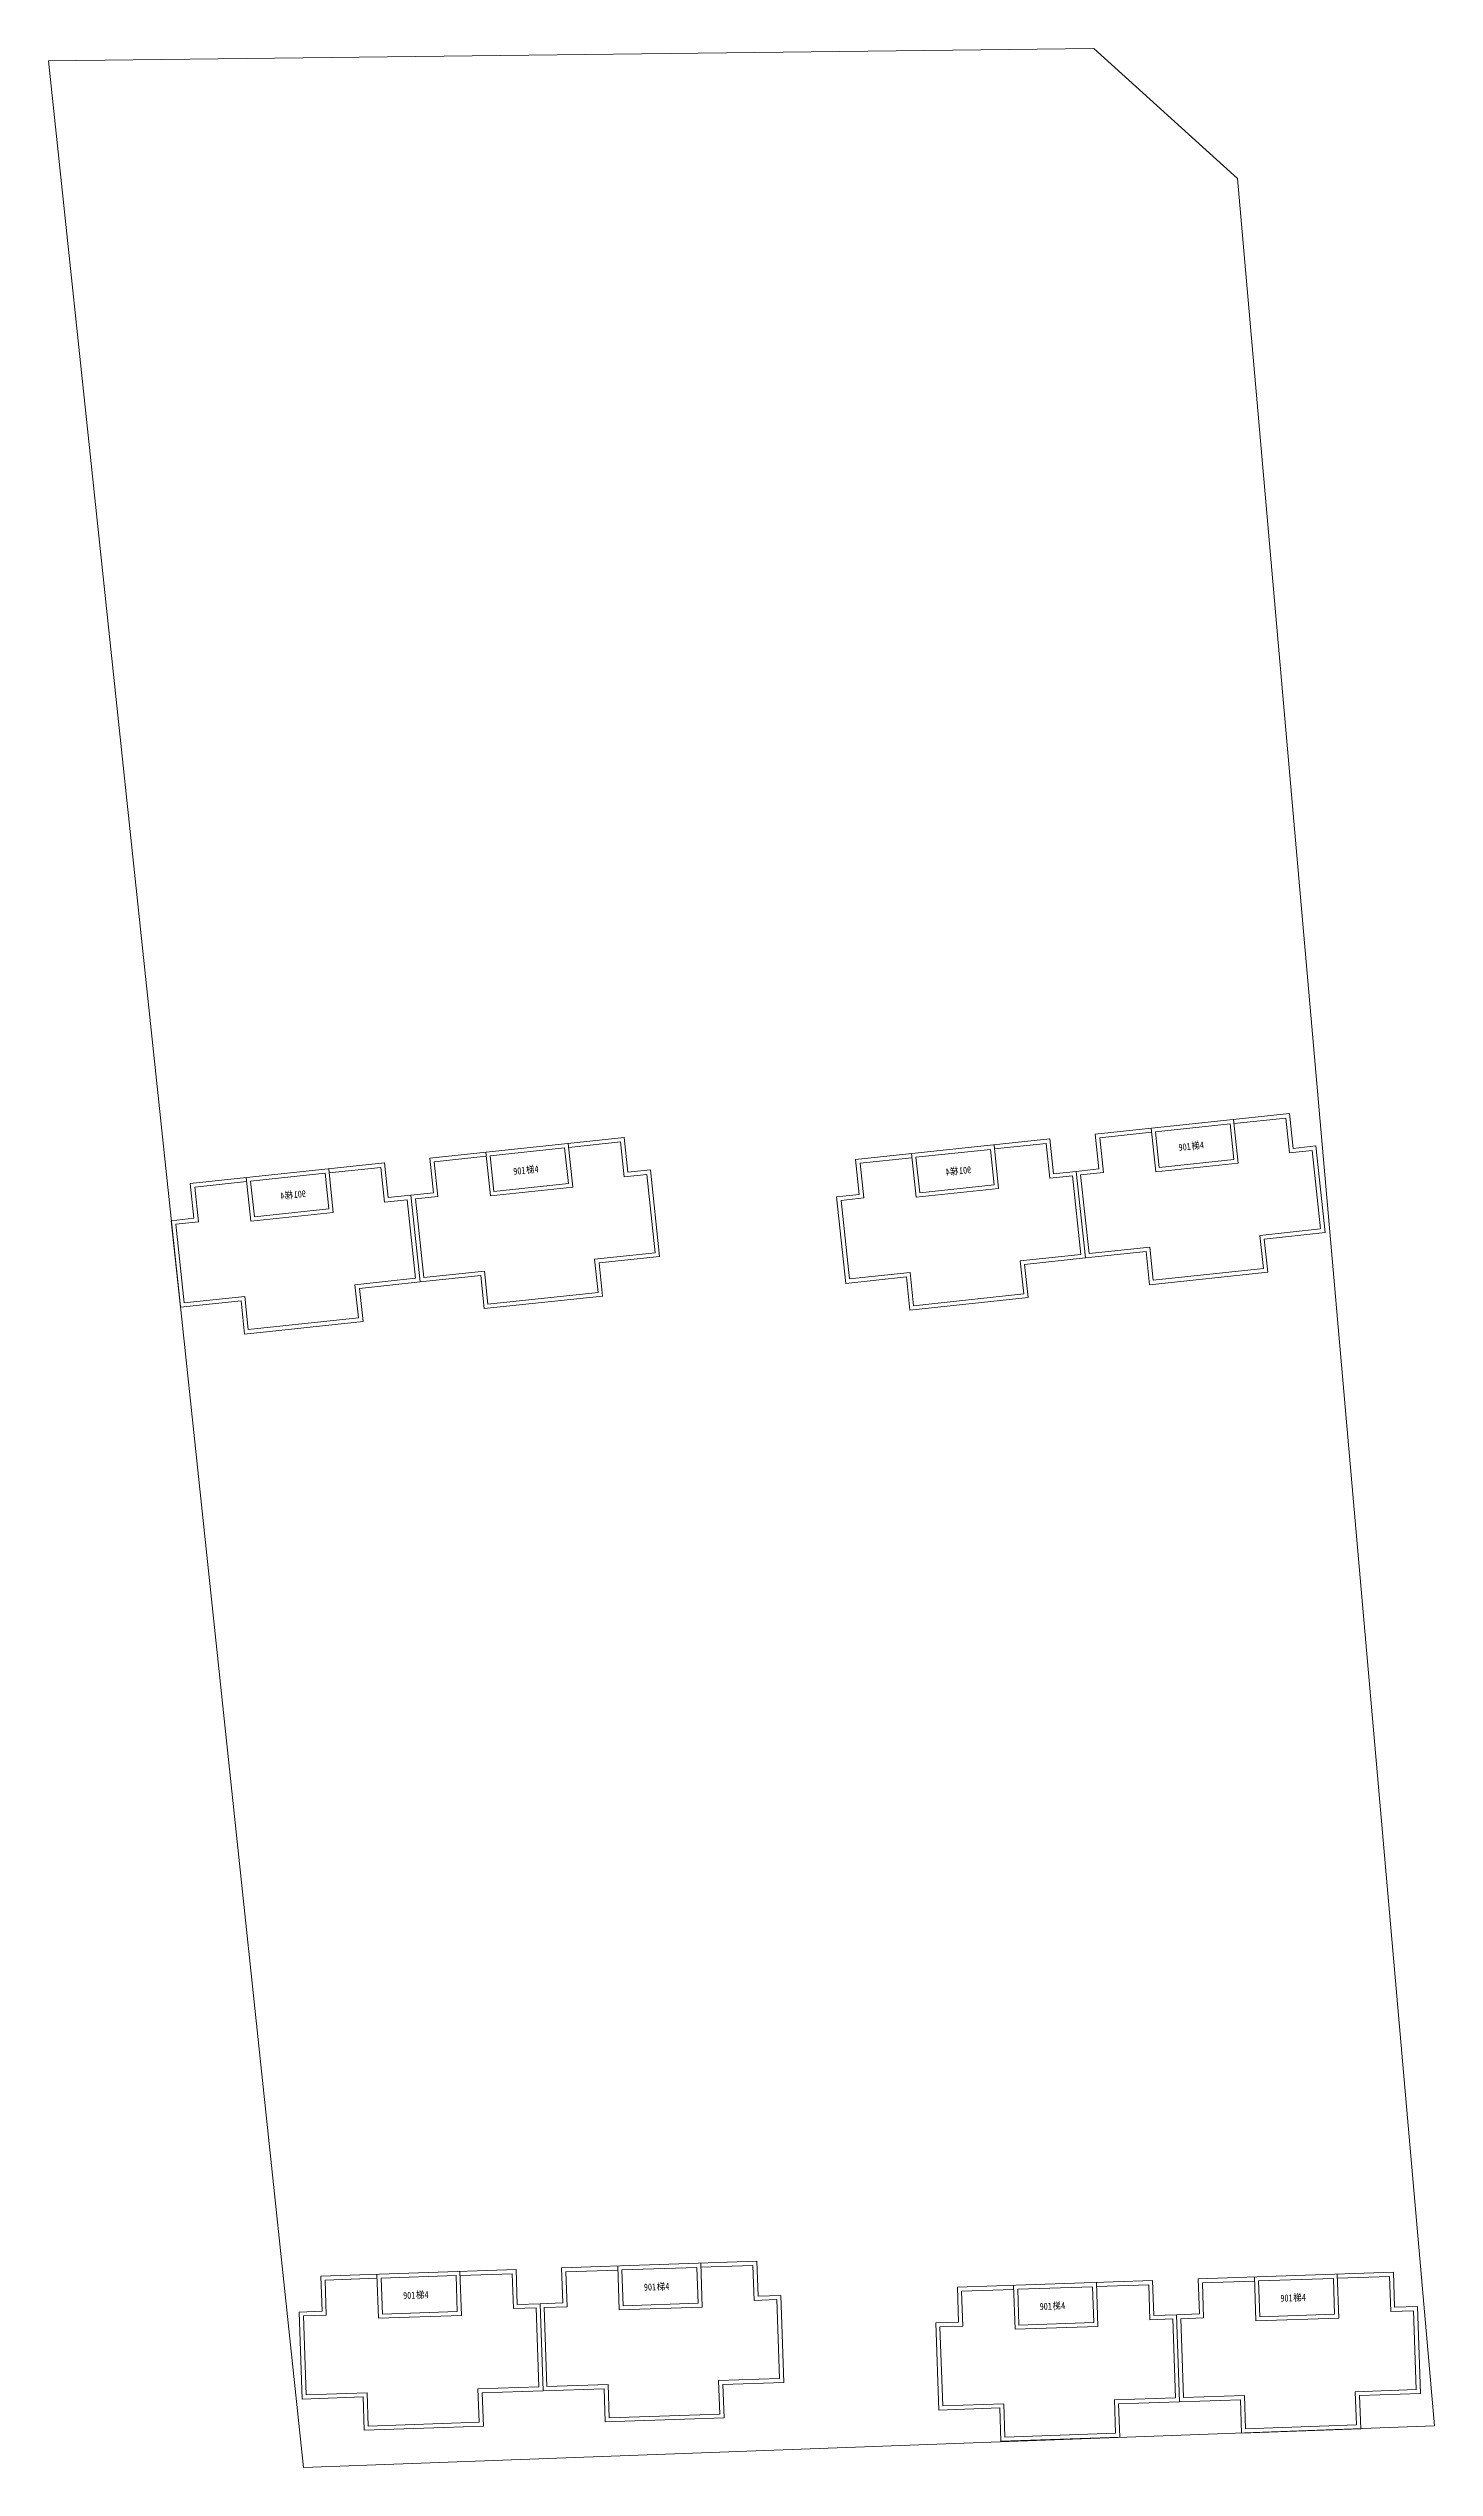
# Model space of a CAD drawing. Extents: x 121658 to 184658, y 9304 to 53801.
# Drawn here: x 130380 to 132083, y 17175 to 20147 of the extents above; entities that cross this region are included whole.
import ezdxf

# ---------------------------------------------------------------- set-up
doc = ezdxf.new("R2010")
doc.units = 0
doc.header["$LTSCALE"] = 1000
doc.header["$MEASUREMENT"] = 0
doc.layers.add('140', color=2, linetype='Continuous', lineweight=5)
doc.layers.add('901T4', color=2, linetype='Continuous', lineweight=5)
doc.styles.add('黑体', font='SIMHEI.TTF', dxfattribs={"width": 0.85, "height": 10})

# ---------------------------------------------------------------- blocks, each defined once
blk = doc.blocks.new('hg')
at = {"layer": '901T4', "color": 0, "linetype": 'ByBlock', "style": '黑体', "width": 0.85}
for s, p in [('901', (63477.1, -17864.65)), ('梯', (63478.68, -17864.6)), ('4', (63479.73, -17864.56))]:
    blk.add_text(s, height=0.859, rotation=1.9639, dxfattribs=at).set_placement(p)

msp = doc.modelspace()

# ---------------------------------------------------------------- linework, layer by layer
at = {"layer": '140', "color": 7}
for p, q in [((131664.7, 20147.1), (130380.4, 20131.6)), ((130380.4, 20131.6), (130693.7, 17175.5)), ((131841.3, 19987.2), (131664.7, 20147.1)), ((132083.3, 17226.6), (131841.3, 19987.2)), ((131905, 18838.7), (131666.4, 18813.4)), ((131666.4, 18813.4), (131670.9, 18770.6)), ((131735.5, 18815.7), (131671.9, 18809)), ((131740.7, 18767), (131735, 18820.7)), ((131740.5, 18816.2), (131832, 18825.9)), ((131745.1, 18772.5), (131740.5, 18816.2)), ((131832, 18825.9), (131832, 18825.9)), ((131832, 18825.9), (131836.6, 18782.2)), ((131836.4, 18831.4), (131842.1, 18777.7)), ((131900.6, 18833.2), (131836.9, 18826.5)), ((131905.1, 18790.4), (131900.6, 18833.2)), ((131909.6, 18795.9), (131905, 18838.7)), ((131087.7, 18809.3), (130849, 18784)), ((130849, 18784), (130853.5, 18741.3)), ((130918.2, 18786.3), (130854.5, 18779.6)), ((130923.3, 18737.6), (130917.6, 18791.3)), ((130923.1, 18786.9), (131014.6, 18796.6)), ((130927.8, 18743.1), (130923.1, 18786.9)), ((131014.6, 18796.6), (131014.6, 18796.6)), ((131014.6, 18796.6), (131019.3, 18752.8)), ((131019.1, 18802.1), (131024.8, 18748.4)), ((131083.2, 18803.8), (131019.6, 18797.1)), ((131087.8, 18761.1), (131083.2, 18803.8)), ((131092.2, 18766.6), (131087.7, 18809.3)), ((131372, 18782.2), (131610.7, 18807.5)), ((131376.5, 18739.4), (131372, 18782.2)), ((131377.5, 18777.8), (131441.2, 18784.5)), ((131440.6, 18789.5), (131446.3, 18735.8)), ((131537.6, 18794.7), (131446.1, 18785)), ((131446.1, 18785), (131446.1, 18785)), ((131446.1, 18785), (131450.8, 18741.3)), ((131542.2, 18751), (131537.6, 18794.7)), ((131547.7, 18746.5), (131542.1, 18800.2)), ((131542.6, 18795.3), (131606.2, 18802)), ((131606.2, 18802), (131610.8, 18759.2)), ((131610.7, 18807.5), (131615.2, 18764.7)), ((131671.9, 18809), (131676.4, 18766.2)), ((131836.6, 18782.2), (131745.1, 18772.5)), ((131933, 18793.4), (131905.1, 18790.4)), ((131937.4, 18798.9), (131909.6, 18795.9)), ((131943.2, 18696.9), (131933, 18793.4)), ((131948.7, 18692.5), (131937.4, 18798.9)), ((130554.7, 18752.8), (130793.3, 18778.1)), ((130559.2, 18710.1), (130554.7, 18752.8)), ((130560.2, 18748.4), (130623.8, 18755.1)), ((130623.3, 18760.1), (130629, 18706.4)), ((130720.3, 18765.4), (130628.8, 18755.7)), ((130628.8, 18755.7), (130628.8, 18755.7)), ((130628.8, 18755.7), (130633.4, 18711.9)), ((130724.9, 18721.6), (130720.3, 18765.4)), ((130730.4, 18717.2), (130724.7, 18770.9)), ((130725.2, 18765.9), (130788.9, 18772.6)), ((130788.9, 18772.6), (130793.4, 18729.9)), ((130793.3, 18778.1), (130797.9, 18735.4)), ((130854.5, 18779.6), (130859, 18736.8)), ((131019.3, 18752.8), (130927.8, 18743.1)), ((131115.6, 18764), (131087.8, 18761.1)), ((131120.1, 18769.5), (131092.2, 18766.6)), ((131125.8, 18667.6), (131115.6, 18764)), ((131131.3, 18663.1), (131120.1, 18769.5)), ((131382, 18735), (131377.5, 18777.8)), ((131610.8, 18759.2), (131638.6, 18762.2)), ((131615.2, 18764.7), (131643, 18767.7)), ((131638.6, 18762.2), (131648.8, 18665.7)), ((131670.9, 18770.6), (131643, 18767.7)), ((131643, 18767.7), (131654.3, 18661.3)), ((131643, 18767.7), (131654.3, 18661.3)), ((131676.4, 18766.2), (131648.5, 18763.3)), ((131648.5, 18763.3), (131658.8, 18666.8)), ((131842.1, 18777.7), (131740.7, 18767)), ((130564.7, 18705.6), (130560.2, 18748.4)), ((130633.4, 18711.9), (130724.9, 18721.6)), ((130793.4, 18729.9), (130821.3, 18732.8)), ((130797.9, 18735.4), (130825.7, 18738.3)), ((130821.3, 18732.8), (130831.5, 18636.4)), ((130853.5, 18741.3), (130825.7, 18738.3)), ((130825.7, 18738.3), (130837, 18631.9)), ((130825.7, 18738.3), (130837, 18631.9)), ((130859, 18736.8), (130831.2, 18733.9)), ((130831.2, 18733.9), (130841.4, 18637.4)), ((131024.8, 18748.4), (130923.3, 18737.6)), ((131348.7, 18736.5), (131376.5, 18739.4)), ((131360, 18630.1), (131348.7, 18736.5)), ((131354.2, 18732.1), (131382, 18735)), ((131364.4, 18635.6), (131354.2, 18732.1)), ((131446.3, 18735.8), (131547.7, 18746.5)), ((131450.8, 18741.3), (131542.2, 18751)), ((130531.4, 18707.1), (130559.2, 18710.1)), ((130542.6, 18600.7), (130531.4, 18707.1)), ((130536.9, 18702.7), (130564.7, 18705.6)), ((130547.1, 18606.2), (130536.9, 18702.7)), ((130629, 18706.4), (130730.4, 18717.2)), ((131868.6, 18689), (131943.2, 18696.9)), ((131874.1, 18684.6), (131948.7, 18692.5)), ((131051.2, 18659.7), (131125.8, 18667.6)), ((131056.8, 18655.2), (131131.3, 18663.1)), ((131648.8, 18665.7), (131574.2, 18657.8)), ((131654.3, 18661.3), (131728.9, 18669.2)), ((131658.8, 18666.8), (131733.4, 18674.7)), ((131728.9, 18669.2), (131733.1, 18628.4)), ((131733.4, 18674.7), (131737.6, 18633.9)), ((131873, 18648.3), (131868.6, 18689)), ((131878.6, 18643.8), (131874.1, 18684.6)), ((130831.5, 18636.4), (130756.9, 18628.5)), ((130837, 18631.9), (130911.6, 18639.8)), ((130841.4, 18637.4), (130916, 18645.3)), ((130911.6, 18639.8), (130915.7, 18599.1)), ((130916, 18645.3), (130920.2, 18604.6)), ((131055.7, 18618.9), (131051.2, 18659.7)), ((131061.2, 18614.5), (131056.8, 18655.2)), ((131434.6, 18638), (131360, 18630.1)), ((131439, 18643.5), (131364.4, 18635.6)), ((131438.7, 18597.2), (131434.6, 18638)), ((131443.2, 18602.7), (131439, 18643.5)), ((131574.2, 18657.8), (131578.7, 18617.1)), ((131654.3, 18661.3), (131579.7, 18653.4)), ((131579.7, 18653.4), (131584.2, 18612.6)), ((131733.1, 18628.4), (131878.6, 18643.8)), ((131737.6, 18633.9), (131873, 18648.3)), ((130617.2, 18608.6), (130542.6, 18600.7)), ((130621.7, 18614.1), (130547.1, 18606.2)), ((130621.4, 18567.9), (130617.2, 18608.6)), ((130625.9, 18573.4), (130621.7, 18614.1)), ((130756.9, 18628.5), (130761.3, 18587.7)), ((130837, 18631.9), (130762.4, 18624)), ((130762.4, 18624), (130766.9, 18583.3)), ((130915.7, 18599.1), (131061.2, 18614.5)), ((130920.2, 18604.6), (131055.7, 18618.9)), ((131584.2, 18612.6), (131438.7, 18597.2)), ((131578.7, 18617.1), (131443.2, 18602.7)), ((130766.9, 18583.3), (130621.4, 18567.9)), ((130761.3, 18587.7), (130625.9, 18573.4)), ((130954.9, 17418.8), (130715.1, 17410.6)), ((130886, 17416.4), (130887.8, 17362.5)), ((130956.4, 17375.8), (130954.9, 17418.8)), ((131250.8, 17429), (131010.9, 17420.7)), ((131010.9, 17420.7), (131012.4, 17377.8)), ((131080, 17418.1), (131016.1, 17415.9)), ((131016.1, 17415.9), (131017.5, 17372.9)), ((131081.7, 17369.1), (131079.9, 17423.1)), ((131085, 17418.3), (131177, 17421.4)), ((131086.5, 17374.3), (131085, 17418.3)), ((131177, 17421.4), (131177, 17421.4)), ((131177, 17421.4), (131178.5, 17377.4)), ((131181.8, 17426.6), (131183.7, 17372.6)), ((131245.9, 17423.8), (131182, 17421.6)), ((131247.4, 17380.8), (131245.9, 17423.8)), ((131252.2, 17386), (131250.8, 17429)), ((132032.8, 17415.4), (131792.9, 17407.2)), ((132034.2, 17372.4), (132032.8, 17415.4)), ((130715.1, 17410.6), (130716.6, 17367.6)), ((130784.2, 17408), (130720.2, 17405.8)), ((130720.2, 17405.8), (130721.7, 17362.8)), ((130785.9, 17359), (130784, 17412.9)), ((130789.2, 17408.1), (130881.2, 17411.3)), ((130790.7, 17364.1), (130789.2, 17408.1)), ((130881.2, 17411.3), (130881.2, 17411.3)), ((130881.2, 17411.3), (130882.7, 17367.3)), ((130950.1, 17413.6), (130886.2, 17411.4)), ((130951.6, 17370.7), (130950.1, 17413.6)), ((131280.2, 17386.9), (131252.2, 17386)), ((131283.9, 17280), (131280.2, 17386.9)), ((131736.9, 17405.3), (131497.1, 17397.1)), ((131497.1, 17397.1), (131498.6, 17354.1)), ((131566.2, 17394.4), (131502.2, 17392.2)), ((131502.2, 17392.2), (131503.7, 17349.3)), ((131567.9, 17345.4), (131566, 17399.4)), ((131571.2, 17394.6), (131663.2, 17397.7)), ((131572.7, 17350.6), (131571.2, 17394.6)), ((131663.2, 17397.7), (131663.2, 17397.7)), ((131663.2, 17397.7), (131664.7, 17353.8)), ((131668, 17402.9), (131669.8, 17348.9)), ((131732.1, 17400.1), (131668.2, 17397.9)), ((131733.6, 17357.1), (131732.1, 17400.1)), ((131738.4, 17362.3), (131736.9, 17405.3)), ((131792.9, 17407.2), (131794.4, 17364.2)), ((131862, 17404.6), (131798.1, 17402.4)), ((131798.1, 17402.4), (131799.5, 17359.4)), ((131863.7, 17355.6), (131861.9, 17409.6)), ((131867, 17404.7), (131959, 17407.9)), ((131868.5, 17360.8), (131867, 17404.7)), ((131959, 17407.9), (131959, 17407.9)), ((131959, 17407.9), (131960.5, 17363.9)), ((131963.8, 17413.1), (131965.7, 17359.1)), ((132027.9, 17410.3), (131964, 17408.1)), ((132029.4, 17367.3), (132027.9, 17410.3)), ((130716.6, 17367.6), (130688.6, 17366.6)), ((130688.6, 17366.6), (130692.2, 17259.7)), ((130721.7, 17362.8), (130693.7, 17361.8)), ((130693.7, 17361.8), (130697.1, 17264.9)), ((130887.8, 17362.5), (130785.9, 17359)), ((130882.7, 17367.3), (130790.7, 17364.1)), ((130979.6, 17371.6), (130951.6, 17370.7)), ((130984.4, 17376.8), (130956.4, 17375.8)), ((130982.9, 17274.7), (130979.6, 17371.6)), ((131012.4, 17377.8), (130984.4, 17376.8)), ((130988.1, 17269.9), (130984.4, 17376.8)), ((130984.4, 17376.8), (130988.1, 17269.9)), ((131017.5, 17372.9), (130989.6, 17372)), ((130989.6, 17372), (130992.9, 17275)), ((131183.7, 17372.6), (131081.7, 17369.1)), ((131178.5, 17377.4), (131086.5, 17374.3)), ((131275.4, 17381.8), (131247.4, 17380.8)), ((131278.7, 17284.8), (131275.4, 17381.8)), ((131761.6, 17358.1), (131733.6, 17357.1)), ((131766.4, 17363.3), (131738.4, 17362.3)), ((131764.9, 17261.2), (131761.6, 17358.1)), ((131794.4, 17364.2), (131766.4, 17363.3)), ((131770.1, 17256.3), (131766.4, 17363.3)), ((131766.4, 17363.3), (131770.1, 17256.3)), ((131799.5, 17359.4), (131771.6, 17358.4)), ((131771.6, 17358.4), (131774.9, 17261.5)), ((131965.7, 17359.1), (131863.7, 17355.6)), ((131960.5, 17363.9), (131868.5, 17360.8)), ((132057.4, 17368.2), (132029.4, 17367.3)), ((132062.2, 17373.4), (132034.2, 17372.4)), ((132060.7, 17271.3), (132057.4, 17368.2)), ((132065.9, 17266.5), (132062.2, 17373.4)), ((131498.6, 17354.1), (131470.6, 17353.1)), ((131470.6, 17353.1), (131474.2, 17246.2)), ((131503.7, 17349.3), (131475.7, 17348.3)), ((131475.7, 17348.3), (131479.1, 17251.3)), ((131669.8, 17348.9), (131567.9, 17345.4)), ((131664.7, 17353.8), (131572.7, 17350.6)), ((130697.1, 17264.9), (130772, 17267.5)), ((130772, 17267.5), (130773.3, 17226.5)), ((130907.9, 17272.1), (130982.9, 17274.7)), ((130909.5, 17231.2), (130907.9, 17272.1)), ((130913.1, 17267.3), (130988.1, 17269.9)), ((130914.7, 17226.3), (130913.1, 17267.3)), ((130988.1, 17269.9), (131063, 17272.4)), ((130992.9, 17275), (131067.9, 17277.6)), ((131063, 17272.4), (131064.3, 17231.5)), ((131067.9, 17277.6), (131069.1, 17236.6)), ((131203.7, 17282.3), (131278.7, 17284.8)), ((131205.3, 17241.3), (131203.7, 17282.3)), ((131208.9, 17277.4), (131283.9, 17280)), ((131210.5, 17236.5), (131208.9, 17277.4)), ((131985.7, 17268.7), (132060.7, 17271.3)), ((131987.3, 17227.8), (131985.7, 17268.7)), ((131990.9, 17263.9), (132065.9, 17266.5)), ((130692.2, 17259.7), (130767.2, 17262.3)), ((130767.2, 17262.3), (130768.5, 17221.3)), ((131064.3, 17231.5), (131210.5, 17236.5)), ((131069.1, 17236.6), (131205.3, 17241.3)), ((131474.2, 17246.2), (131549.2, 17248.8)), ((131479.1, 17251.3), (131554, 17253.9)), ((131549.2, 17248.8), (131550.5, 17207.8)), ((131554, 17253.9), (131555.3, 17212.9)), ((131689.9, 17258.6), (131764.9, 17261.2)), ((131691.5, 17217.6), (131689.9, 17258.6)), ((131695.1, 17253.8), (131770.1, 17256.3)), ((131696.7, 17212.8), (131695.1, 17253.8)), ((131770.1, 17256.3), (131845, 17258.9)), ((131774.9, 17261.5), (131849.9, 17264.1)), ((131845, 17258.9), (131846.3, 17217.9)), ((131849.9, 17264.1), (131851.1, 17223.1)), ((131992.5, 17222.9), (131990.9, 17263.9)), ((130693.7, 17175.5), (132083.3, 17226.6)), ((130768.5, 17221.3), (130914.7, 17226.3)), ((130773.3, 17226.5), (130909.5, 17231.2)), ((131550.5, 17207.8), (131696.7, 17212.8)), ((131555.3, 17212.9), (131691.5, 17217.6)), ((131846.3, 17217.9), (131992.5, 17222.9)), ((131851.1, 17223.1), (131987.3, 17227.8))]:
    msp.add_line(p, q, dxfattribs=at)

# ---------------------------------------------------------------- block references
at = {"layer": '140', "color": 7, "yscale": 10.00000000931323, "zscale": 10}
for p, xscale, rotation in [((-514592.9, 149424.7), 10.0000000092915, 4.29267192941), ((-515410.2, 149395.3), 10.0000000092915, 4.29267192941), ((-504593, 193745.2), 10.00000000928222, 0.2060396729196615), ((-504297.2, 193755.4), 10.00000000932745, 0.2060396522412653), ((-503515.2, 193741.8), 10.00000000932745, 0.2060396522412653), ((-503811, 193731.7), 10.00000000928222, 0.2060396729196615)]:
    msp.add_blockref('hg', p, dxfattribs=dict(at, xscale=xscale, rotation=rotation))
at = {"layer": '140', "color": 7, "extrusion": (0, 0, -1), "xscale": 10.00000000931069, "yscale": 10.00000000931323, "zscale": -10, "rotation": 352.1915258152902}
for p in [(-736128.3, 281997), (-735311, 281967.7)]:
    msp.add_blockref('hg', p, dxfattribs=at)

doc.saveas('drawing.dxf')
